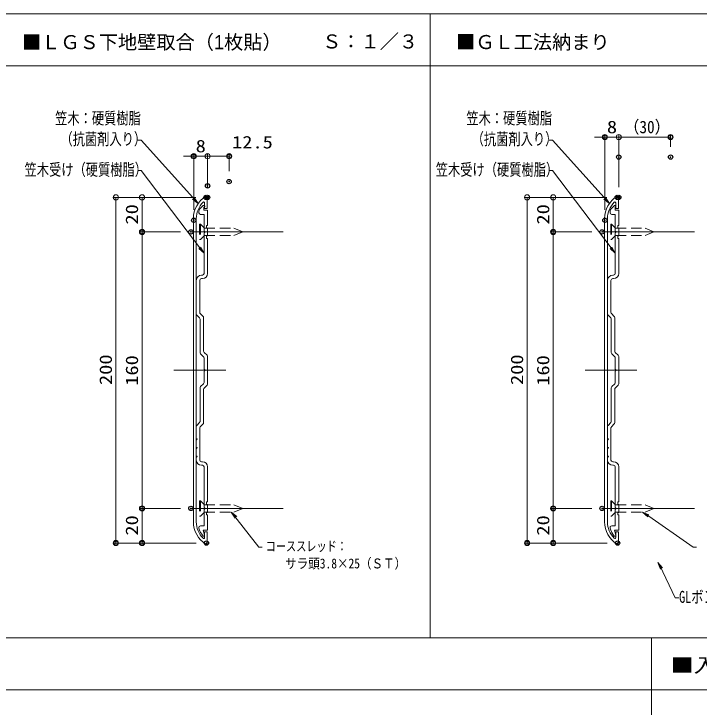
# Model space of a CAD drawing. Units: millimetres, scale not verified. Extents: x -613 to 599, y -415 to 416.
# Drawn here: x -360 to 36.5, y 14.4 to 415.5 of the extents above; entities that cross this region are included whole.
import ezdxf
from ezdxf.enums import TextEntityAlignment as Align

# ---------------------------------------------------------------- set-up
doc = ezdxf.new("R2010")
doc.units = ezdxf.units.MM
doc.header["$LTSCALE"] = 5
doc.header["$PDMODE"] = 32
doc.header["$PDSIZE"] = 2.5
doc.linetypes.add('CHAIN1', pattern=[8, 5, -1, 1, -1])
doc.linetypes.add('DASHED1', pattern=[1.8, 1.2, -0.6])
for name, color, linetype, lineweight in [('0-0_zumenwaku', 6, 'Continuous', 9), ('0-3_0', 1, 'Continuous', 9), ('0-6_02壁', 1, 'Continuous', 9), ('0-7_1', 5, 'CHAIN1', 9), ('0-8_一般寸法', 1, 'Continuous', 9), ('0-D_12アンカー', 4, 'DASHED1', 9), ('0-E_04製品断面', 3, 'Continuous', 9), ('0-F_05製品投影', 4, 'Continuous', 9), ('1-0_08文字', 2, 'Continuous', 9)]:
    doc.layers.add(name, color=color, linetype=linetype, lineweight=lineweight)
doc.layers.add('0-1_moji', color=2, linetype='Continuous')
doc.layers.add('0-9_Defpoints', color=7, linetype='Continuous')
doc.styles.add('ＭＳ ゴシック', font='')
doc.styles.add('ＭＳ Ｐゴシック', font='')
doc.styles.get('ＭＳ ゴシック').set_extended_font_data('MS Gothic')
doc.styles.get('ＭＳ Ｐゴシック').set_extended_font_data('MS PGothic')

# ---------------------------------------------------------------- blocks, each defined once
blk = doc.blocks.new('_ORIGIN')
at = {"layer": '0-3_0'}
blk.add_line((0, 0), (-5, 0), dxfattribs=at)
blk.add_circle((0, 0), 2.5, dxfattribs=at)
blk = doc.blocks.new('_Open')
at = {"layer": '0-3_0'}
blk.add_line((-5, 0.833), (0, 0), dxfattribs=at)
blk.add_lwpolyline([(-5, -0.833), (0, 0), (-5, 0)], dxfattribs=at)

msp = doc.modelspace()

# ---------------------------------------------------------------- linework, layer by layer
at = {"layer": '0-0_zumenwaku'}
for p, q in [((-119.12, 415.549), (-119.12, 54.468)), ((-612.62, 385.548), (374.38, 385.548)), ((-612.62, 54.468), (374.38, 54.468)), ((9.049, 54.468), (9.049, -415.452)), ((-612.62, 24.468), (374.38, 24.468))]:
    msp.add_line(p, q, dxfattribs=at)
msp.add_lwpolyline([(-612.62, -415.452), (587.38, -415.452), (587.38, 415.548), (-612.62, 415.548)], close=True, dxfattribs=at)
at = {"layer": '0-6_02壁'}
for p, q in [((-247.942, 322.028), (-247.942, 334.665)), ((-244.942, 333.165), (-238.442, 333.165)), ((-235.442, 324.511), (-235.442, 334.665))]:
    msp.add_line(p, q, dxfattribs=at)
at = {"layer": '0-7_1', "linetype": 'Continuous'}
for p, q in [((-257.598, 289.361), (-204.142, 289.361)), ((-19.637, 289.361), (33.819, 289.361)), ((-267.442, 209.361), (-237.442, 209.361)), ((-29.481, 209.361), (0.519, 209.361)), ((-257.598, 129.361), (-204.142, 129.361)), ((-19.637, 129.361), (33.819, 129.361))]:
    msp.add_line(p, q, dxfattribs=at)
at = {"layer": '0-8_一般寸法'}
for p, q in [((-17.981, 302.095), (-17.981, 345.725)), ((-9.981, 338.653), (-9.981, 345.725)), ((-9.981, 315.361), (-9.981, 345.725)), ((20.018, 338.653), (20.018, 345.725)), ((-20.981, 344.225), (-23.981, 344.225)), ((-9.981, 344.225), (-17.981, 344.225)), ((-6.981, 344.225), (17.018, 344.225)), ((-6.981, 344.225), (-3.981, 344.225)), ((-258.942, 333.165), (-261.942, 333.165)), ((-255.942, 302.095), (-255.942, 334.665)), ((-247.942, 333.165), (-255.942, 333.165)), ((-247.942, 315.361), (-247.942, 334.665)), ((-244.942, 333.165), (-241.942, 333.165)), ((-254.774, 309.361), (-302.471, 309.361)), ((-254.774, 309.361), (-287.348, 309.361)), ((-16.813, 309.361), (-64.51, 309.361)), ((-16.813, 309.361), (-49.388, 309.361)), ((-300.971, 306.361), (-300.971, 112.361)), ((-285.848, 306.361), (-285.848, 292.361)), ((-63.01, 306.361), (-63.01, 112.361)), ((-47.888, 306.361), (-47.888, 292.361)), ((-263.598, 289.361), (-287.348, 289.361)), ((-263.598, 289.361), (-287.348, 289.361)), ((-25.637, 289.361), (-49.388, 289.361)), ((-25.637, 289.361), (-49.388, 289.361)), ((-285.848, 286.361), (-285.848, 132.361)), ((-47.888, 286.361), (-47.888, 132.361)), ((-263.598, 129.361), (-287.348, 129.361)), ((-263.598, 129.361), (-287.348, 129.361)), ((-25.637, 129.361), (-49.388, 129.361)), ((-25.637, 129.361), (-49.388, 129.361)), ((-285.848, 126.361), (-285.848, 112.361)), ((-47.888, 126.361), (-47.888, 112.361)), ((-254.6, 109.361), (-302.471, 109.361)), ((-254.6, 109.361), (-287.348, 109.361)), ((-16.639, 109.361), (-64.51, 109.361)), ((-16.639, 109.361), (-49.388, 109.361))]:
    msp.add_line(p, q, dxfattribs=at)
at = {"layer": '0-9_Defpoints'}
for p in [(-17.981, 344.225), (20.018, 344.225), (-255.942, 333.165), (-235.442, 333.165), (-9.981, 332.653), (20.018, 332.653), (-247.942, 316.028), (-235.442, 318.511), (-248.774, 309.361), (-247.942, 309.361), (-10.813, 309.361), (-9.981, 309.361), (-255.942, 296.095), (-17.981, 296.095), (-285.848, 289.361), (-257.598, 289.361), (-47.888, 289.361), (-19.637, 289.361), (-285.848, 129.361), (-257.598, 129.361), (-47.888, 129.361), (-19.637, 129.361), (-300.971, 109.361), (-285.848, 109.361), (-248.6, 109.361), (-63.01, 109.361), (-47.888, 109.361), (-10.639, 109.361)]:
    msp.add_point(p, dxfattribs=at)
at = {"layer": '0-D_12アンカー'}
for p, q in [((-252.598, 293.813), (-252.598, 284.909)), ((-252.094, 293.813), (-252.094, 284.909)), ((-14.637, 293.813), (-14.637, 284.909)), ((-14.133, 293.813), (-14.133, 284.909)), ((-249.742, 291.461), (-232.668, 291.461)), ((-232.668, 291.461), (-227.598, 289.361)), ((-232.668, 287.261), (-227.598, 289.361)), ((-11.781, 291.461), (5.293, 291.461)), ((5.293, 291.461), (10.363, 289.361)), ((5.293, 287.261), (10.363, 289.361)), ((-249.742, 287.261), (-232.668, 287.261)), ((-11.781, 287.261), (5.293, 287.261)), ((-252.598, 133.813), (-252.598, 124.909)), ((-252.094, 133.813), (-252.094, 124.909)), ((-14.637, 133.813), (-14.637, 124.909)), ((-14.133, 133.813), (-14.133, 124.909)), ((-249.742, 131.461), (-232.668, 131.461)), ((-232.668, 131.461), (-227.598, 129.361)), ((-232.668, 127.261), (-227.598, 129.361)), ((-11.781, 131.461), (5.293, 131.461)), ((5.293, 131.461), (10.363, 129.361)), ((5.293, 127.261), (10.363, 129.361)), ((-249.742, 127.261), (-232.668, 127.261)), ((-11.781, 127.261), (5.293, 127.261))]:
    msp.add_line(p, q, dxfattribs=at)
for points in [[(-249.742, 291.461), (-252.094, 293.813), (-252.598, 293.813)], [(-11.781, 291.461), (-14.133, 293.813), (-14.637, 293.813)], [(-249.742, 287.261), (-252.094, 284.909), (-252.598, 284.909)], [(-11.781, 287.261), (-14.133, 284.909), (-14.637, 284.909)], [(-249.742, 131.461), (-252.094, 133.813), (-252.598, 133.813)], [(-11.781, 131.461), (-14.133, 133.813), (-14.637, 133.813)], [(-249.742, 127.261), (-252.094, 124.909), (-252.598, 124.909)], [(-11.781, 127.261), (-14.133, 124.909), (-14.637, 124.909)]]:
    msp.add_lwpolyline(points, dxfattribs=at)
at = {"layer": '0-E_04製品断面'}
for p, q in [((-248.142, 309.511), (-248.142, 302.861)), ((-10.181, 309.511), (-10.181, 302.861)), ((-249.642, 306.203), (-249.642, 302.861)), ((-11.681, 306.203), (-11.681, 302.861)), ((-249.642, 302.861), (-248.142, 302.861)), ((-11.681, 302.861), (-10.181, 302.861)), ((-256.142, 297.102), (-256.142, 121.621)), ((-254.442, 297.102), (-254.442, 121.621)), ((-18.181, 297.102), (-18.181, 121.621)), ((-16.481, 297.102), (-16.481, 121.621)), ((-249.642, 115.861), (-249.642, 112.519)), ((-249.642, 115.861), (-248.142, 115.861)), ((-248.142, 115.861), (-248.142, 109.211)), ((-11.681, 115.861), (-11.681, 112.519)), ((-11.681, 115.861), (-10.181, 115.861)), ((-10.181, 115.861), (-10.181, 109.211))]:
    msp.add_line(p, q, dxfattribs=at)
for centre, radius, start, end in [((-241.142, 297.102), 15, 121.14739, 180), ((-248.642, 309.511), 0.5, 0, 121.14739), ((-3.181, 297.102), 15, 121.14739, 180), ((-10.681, 309.511), 0.5, 0, 121.14739), ((-241.142, 297.102), 13.3, 134.67826, 180), ((-250.142, 306.203), 0.5, 0, 134.67826), ((-3.181, 297.102), 13.3, 134.67826, 180), ((-12.181, 306.203), 0.5, 0, 134.67826), ((-241.142, 121.621), 15, 180, 238.85261), ((-241.142, 121.621), 13.3, 180, 225.32174), ((-3.181, 121.621), 15, 180, 238.85261), ((-3.181, 121.621), 13.3, 180, 225.32174), ((-250.142, 112.519), 0.5, 225.32174, 0), ((-12.181, 112.519), 0.5, 225.32174, 0), ((-248.642, 109.211), 0.5, 238.85261, 0), ((-10.681, 109.211), 0.5, 238.85261, 0)]:
    msp.add_arc(centre, radius, start, end, dxfattribs=at)
at = {"layer": '0-F_05製品投影'}
for p, q in [((-252.942, 301.447), (-252.942, 300.461)), ((-250.396, 304.615), (-252.503, 302.508)), ((-250.042, 303.761), (-250.042, 301.961)), ((-250.042, 301.961), (-247.942, 301.961)), ((-247.942, 301.961), (-247.942, 293.111)), ((-14.981, 301.447), (-14.981, 300.461)), ((-12.435, 304.615), (-14.542, 302.508)), ((-12.081, 303.761), (-12.081, 301.961)), ((-12.081, 301.961), (-9.981, 301.961)), ((-9.981, 301.961), (-9.981, 293.111)), ((-251.942, 299.461), (-249.942, 299.461)), ((-249.942, 299.461), (-249.942, 289.861)), ((-13.981, 299.461), (-11.981, 299.461)), ((-11.981, 299.461), (-11.981, 289.861)), ((-248.442, 293.111), (-248.442, 291.611)), ((-248.442, 293.111), (-247.942, 293.111)), ((-10.481, 293.111), (-10.481, 291.611)), ((-10.481, 293.111), (-9.981, 293.111)), ((-249.942, 288.861), (-249.942, 265.361)), ((-248.442, 291.611), (-247.942, 291.611)), ((-247.942, 291.611), (-247.942, 287.111)), ((-11.981, 288.861), (-11.981, 265.361)), ((-10.481, 291.611), (-9.981, 291.611)), ((-9.981, 291.611), (-9.981, 287.111)), ((-248.442, 287.111), (-247.942, 287.111)), ((-248.442, 287.111), (-248.442, 285.611)), ((-248.442, 285.611), (-247.942, 285.611)), ((-247.942, 285.611), (-247.942, 265.361)), ((-10.481, 287.111), (-9.981, 287.111)), ((-10.481, 287.111), (-10.481, 285.611)), ((-10.481, 285.611), (-9.981, 285.611)), ((-9.981, 285.611), (-9.981, 265.361)), ((-254.442, 261.361), (-254.442, 241.976)), ((-252.442, 261.361), (-252.442, 242.804)), ((-251.442, 264.361), (-250.942, 264.361)), ((-251.442, 262.361), (-250.942, 262.361)), ((-16.481, 261.361), (-16.481, 241.976)), ((-14.481, 261.361), (-14.481, 242.804)), ((-13.481, 264.361), (-12.981, 264.361)), ((-13.481, 262.361), (-12.981, 262.361)), ((-252.535, 239.654), (-254.149, 241.268)), ((-250.535, 240.483), (-252.149, 242.097)), ((-14.574, 239.654), (-16.189, 241.268)), ((-12.574, 240.483), (-14.189, 242.097)), ((-252.242, 238.947), (-252.242, 219.576)), ((-250.242, 239.776), (-250.242, 220.404)), ((-14.281, 238.947), (-14.281, 219.576)), ((-12.281, 239.776), (-12.281, 220.404)), ((-250.235, 217.154), (-251.949, 218.868)), ((-248.235, 217.983), (-249.949, 219.697)), ((-247.942, 217.276), (-247.942, 201.447)), ((-12.274, 217.154), (-13.989, 218.868)), ((-10.274, 217.983), (-11.989, 219.697)), ((-9.981, 217.276), (-9.981, 201.447)), ((-249.942, 216.447), (-249.942, 209.861)), ((-11.981, 216.447), (-11.981, 209.861)), ((-249.942, 208.861), (-249.942, 202.276)), ((-11.981, 208.861), (-11.981, 202.276)), ((-250.235, 201.568), (-251.949, 199.854)), ((-248.235, 200.74), (-249.949, 199.026)), ((-12.274, 201.568), (-13.989, 199.854)), ((-10.274, 200.74), (-11.989, 199.026)), ((-252.242, 199.147), (-252.242, 179.776)), ((-250.242, 198.319), (-250.242, 178.947)), ((-14.281, 199.147), (-14.281, 179.776)), ((-12.281, 198.319), (-12.281, 178.947)), ((-254.442, 169.861), (-254.442, 176.747)), ((-252.535, 179.068), (-254.149, 177.454)), ((-250.535, 178.24), (-252.149, 176.626)), ((-16.481, 169.861), (-16.481, 176.747)), ((-14.574, 179.068), (-16.189, 177.454)), ((-12.574, 178.24), (-14.189, 176.626)), ((-252.442, 157.361), (-252.442, 175.919)), ((-14.481, 157.361), (-14.481, 175.919)), ((-254.442, 164.861), (-254.442, 168.861)), ((-16.481, 164.861), (-16.481, 168.861)), ((-254.442, 159.861), (-254.442, 163.861)), ((-16.481, 159.861), (-16.481, 163.861)), ((-254.442, 157.361), (-254.442, 158.861)), ((-16.481, 157.361), (-16.481, 158.861)), ((-251.442, 156.361), (-250.942, 156.361)), ((-251.442, 154.361), (-250.942, 154.361)), ((-249.942, 129.861), (-249.942, 153.361)), ((-247.942, 133.111), (-247.942, 153.361)), ((-13.481, 156.361), (-12.981, 156.361)), ((-13.481, 154.361), (-12.981, 154.361)), ((-11.981, 129.861), (-11.981, 153.361)), ((-9.981, 133.111), (-9.981, 153.361)), ((-248.442, 133.111), (-247.942, 133.111)), ((-248.442, 133.111), (-248.442, 131.611)), ((-10.481, 133.111), (-9.981, 133.111)), ((-10.481, 133.111), (-10.481, 131.611)), ((-249.942, 128.861), (-249.942, 119.261)), ((-248.442, 131.611), (-247.942, 131.611)), ((-247.942, 131.611), (-247.942, 127.111)), ((-11.981, 128.861), (-11.981, 119.261)), ((-10.481, 131.611), (-9.981, 131.611)), ((-9.981, 131.611), (-9.981, 127.111)), ((-248.442, 127.111), (-248.442, 125.611)), ((-248.442, 127.111), (-247.942, 127.111)), ((-248.442, 125.611), (-247.942, 125.611)), ((-247.942, 125.611), (-247.942, 116.761)), ((-10.481, 127.111), (-10.481, 125.611)), ((-10.481, 127.111), (-9.981, 127.111)), ((-10.481, 125.611), (-9.981, 125.611)), ((-9.981, 125.611), (-9.981, 116.761)), ((-252.007, 119.261), (-249.942, 119.261)), ((-250.428, 116.761), (-249.659, 113.891)), ((-250.428, 116.761), (-247.942, 116.761)), ((-14.047, 119.261), (-11.981, 119.261)), ((-12.468, 116.761), (-11.698, 113.891)), ((-12.468, 116.761), (-9.981, 116.761))]:
    msp.add_line(p, q, dxfattribs=at)
for centre, radius, start, end in [((-251.442, 301.447), 1.5, 135, 180), ((-250.042, 304.261), 0.5, 270, 135), ((-13.481, 301.447), 1.5, 135, 180), ((-12.081, 304.261), 0.5, 270, 135), ((-251.942, 300.461), 1, 180, 270), ((-13.981, 300.461), 1, 180, 270), ((-249.942, 289.361), 0.5, 270, 90), ((-11.981, 289.361), 0.5, 270, 90), ((-250.942, 265.361), 3, 270, 0), ((-250.942, 265.361), 1, 270, 0), ((-12.981, 265.361), 3, 270, 0), ((-12.981, 265.361), 1, 270, 0), ((-251.442, 261.361), 3, 90, 180), ((-251.442, 261.361), 1, 90, 180), ((-13.481, 261.361), 3, 90, 180), ((-13.481, 261.361), 1, 90, 180), ((-253.442, 241.976), 1, 180, 225), ((-251.442, 242.804), 1, 180, 225), ((-15.481, 241.976), 1, 180, 225), ((-13.481, 242.804), 1, 180, 225), ((-253.242, 238.947), 1, 0, 45), ((-251.242, 239.776), 1, 0, 45), ((-15.281, 238.947), 1, 0, 45), ((-13.281, 239.776), 1, 0, 45), ((-251.242, 219.576), 1, 180, 225), ((-249.242, 220.404), 1, 180, 225), ((-250.942, 216.447), 1, 0, 45), ((-248.942, 217.276), 1, 0, 45), ((-13.281, 219.576), 1, 180, 225), ((-11.281, 220.404), 1, 180, 225), ((-12.981, 216.447), 1, 0, 45), ((-10.981, 217.276), 1, 0, 45), ((-249.942, 209.361), 0.5, 270, 90), ((-11.981, 209.361), 0.5, 270, 90), ((-250.942, 202.276), 1, 315, 0), ((-248.942, 201.447), 1, 315, 0), ((-12.981, 202.276), 1, 315, 0), ((-10.981, 201.447), 1, 315, 0), ((-251.242, 199.147), 1, 135, 180), ((-249.242, 198.319), 1, 135, 180), ((-13.281, 199.147), 1, 135, 180), ((-11.281, 198.319), 1, 135, 180), ((-253.442, 176.747), 1, 135, 180), ((-253.242, 179.776), 1, 315, 0), ((-251.442, 175.919), 1, 135, 180), ((-251.242, 178.947), 1, 315, 0), ((-15.481, 176.747), 1, 135, 180), ((-15.281, 179.776), 1, 315, 0), ((-13.481, 175.919), 1, 135, 180), ((-13.281, 178.947), 1, 315, 0), ((-254.442, 169.361), 0.5, 270, 90), ((-16.481, 169.361), 0.5, 270, 90), ((-254.442, 164.361), 0.5, 270, 90), ((-16.481, 164.361), 0.5, 270, 90), ((-254.442, 159.361), 0.5, 270, 90), ((-251.442, 157.361), 3, 180, 270), ((-251.442, 157.361), 1, 180, 270), ((-16.481, 159.361), 0.5, 270, 90), ((-13.481, 157.361), 3, 180, 270), ((-13.481, 157.361), 1, 180, 270), ((-250.942, 153.361), 3, 0, 90), ((-250.942, 153.361), 1, 0, 90), ((-12.981, 153.361), 3, 0, 90), ((-12.981, 153.361), 1, 0, 90), ((-249.942, 129.361), 0.5, 270, 90), ((-11.981, 129.361), 0.5, 270, 90), ((-252.007, 118.261), 1, 90, 199.34116), ((-241.4, 121.271), 12.024, 196.13335, 220.78475), ((-14.047, 118.261), 1, 90, 199.34116), ((-3.439, 121.271), 12.024, 196.13335, 220.78475), ((-250.142, 113.761), 0.5, 223.02734, 15), ((-12.181, 113.761), 0.5, 223.02734, 15)]:
    msp.add_arc(centre, radius, start, end, dxfattribs=at)
at = {"layer": '1-0_08文字', "color": 1}
for points in [[(-288.29, 342.558), (-286.29, 342.558), (-254.707, 307.297)], [(-50.329, 342.558), (-48.329, 342.558), (-16.746, 307.297)], [(-288.323, 324.834), (-286.323, 324.834), (-251.196, 278.67)], [(-50.362, 324.834), (-48.362, 324.834), (-13.235, 278.67)], [(-216.282, 107.053), (-218.282, 107.053), (-232.854, 125.764)], [(35.093, 107.053), (33.093, 107.053), (5.461, 126.177)], [(24.73, 77.606), (22.73, 77.606), (13.727, 96.378)]]:
    msp.add_lwpolyline(points, dxfattribs=at)

# ---------------------------------------------------------------- block references
at = {"layer": '0-6_02壁', "xscale": 0.6, "yscale": 0.6, "rotation": 180}
msp.add_blockref('_ORIGIN', (-247.942, 333.165), dxfattribs=at)
at = {"layer": '0-6_02壁', "xscale": 0.6, "yscale": 0.6}
msp.add_blockref('_ORIGIN', (-235.442, 333.165), dxfattribs=at)
at = {"layer": '0-8_一般寸法', "xscale": 0.6, "yscale": 0.6}
for p in [(-17.981, 344.225), (20.018, 344.225), (-255.942, 333.165)]:
    msp.add_blockref('_ORIGIN', p, dxfattribs=at)
for p, rotation in [((-9.981, 344.225), 180), ((-9.981, 344.225), 180), ((-247.942, 333.165), 180), ((-300.971, 309.361), 90), ((-285.848, 309.361), 90), ((-63.01, 309.361), 90), ((-47.888, 309.361), 90), ((-285.848, 289.361), 270), ((-285.848, 289.361), 90), ((-47.888, 289.361), 270), ((-47.888, 289.361), 90), ((-285.848, 129.361), 270), ((-285.848, 129.361), 90), ((-47.888, 129.361), 270), ((-47.888, 129.361), 90), ((-300.971, 109.361), 270), ((-285.848, 109.361), 270), ((-63.01, 109.361), 270), ((-47.888, 109.361), 270)]:
    msp.add_blockref('_ORIGIN', p, dxfattribs=dict(at, rotation=rotation))
at = {"layer": '1-0_08文字', "xscale": 0.8, "yscale": 0.8}
for p, rotation in [((-253.328, 305.849), 313.60408), ((-15.367, 305.849), 313.60408), ((-249.942, 277.111), 308.80744), ((-11.981, 277.111), 308.80744), ((-234.18, 127.261), 131.53103), ((3.781, 127.261), 147.16245), ((12.715, 98.103), 120.37697)]:
    msp.add_blockref('_Open', p, dxfattribs=dict(at, rotation=rotation))

# ---------------------------------------------------------------- texts
at = {"layer": '0-1_moji', "style": 'ＭＳ Ｐゴシック'}
for s, p in [('■ＬＧＳ下地壁取合（1枚貼）', (-355.262, 392.675)), ('Ｓ：１／３', (-181.608, 393.078)), ('■ＧＬ工法納まり', (-104.049, 392.732))]:
    msp.add_text(s, height=8.138, dxfattribs=at).set_placement(p, align=Align.BOTTOM_LEFT)
at = {"layer": '0-1_moji', "style": 'ＭＳ Ｐゴシック', "width": 1.2}
msp.add_text('■入隅・出隅コーナー納まり', height=8.134, dxfattribs=at).set_placement((20.105, 32.129), align=Align.BOTTOM_LEFT)
at = {"layer": '0-6_02壁', "color": 2, "style": 'ＭＳ ゴシック', "width": 1.2}
msp.add_text('12.5', height=7.221, dxfattribs=at).set_placement((-233.729, 335.527), align=Align.BOTTOM_LEFT)
at = {"layer": '0-8_一般寸法', "color": 2, "style": 'ＭＳ ゴシック'}
for s, width, p in [('8', 1.2, (-16.838, 344.337)), ('（30）', 0.9, (-6.896, 344.337)), ('8', 1.2, (-254.799, 333.277))]:
    msp.add_text(s, height=7.221, dxfattribs=dict(at, width=width)).set_placement(p, align=Align.BOTTOM_LEFT)
at = {"layer": '0-8_一般寸法', "color": 2, "style": 'ＭＳ ゴシック', "width": 1.2}
for s, p in [('20', (-285.961, 293.647)), ('20', (-48, 293.647)), ('200', (-301.084, 200.79)), ('160', (-285.961, 200.361)), ('200', (-63.123, 200.79)), ('160', (-48, 200.361)), ('20', (-285.961, 113.647)), ('20', (-48, 113.647))]:
    msp.add_text(s, height=7.221, rotation=90, dxfattribs=at).set_placement(p, align=Align.BOTTOM_LEFT)
at = {"layer": '1-0_08文字', "style": 'ＭＳ ゴシック'}
for s, height, width, p in [('笠木：硬質樹脂', 6.928, 0.75, (-336.138, 349.626)), ('笠木：硬質樹脂', 6.928, 0.75, (-98.177, 349.626)), ('（抗菌剤入り）', 6.928, 0.75, (-333.066, 337.626)), ('（抗菌剤入り）', 6.928, 0.75, (-95.105, 337.626)), ('笠木受け（硬質樹脂）', 6.928, 0.75, (-353.835, 319.902)), ('笠木受け（硬質樹脂）', 6.928, 0.75, (-115.874, 319.902)), ('コーススレッド：', 5.755, 0.75, (-214.322, 102.94)), ('サラ頭3.8×25（ＳＴ）', 5.755, 0.85, (-203.008, 92.94)), ('GLボンド；通し材（別途）', 6.927, 0.75, (24.907, 72.674))]:
    msp.add_text(s, height=height, dxfattribs=dict(at, width=width)).set_placement(p, align=Align.BOTTOM_LEFT)

doc.saveas('drawing.dxf')
